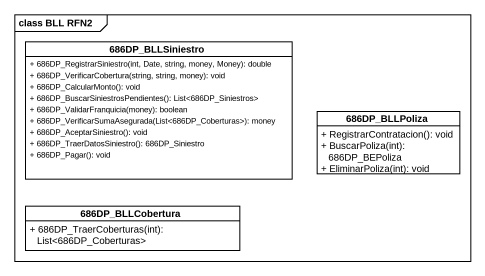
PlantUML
@startuml
mainframe class BLL RFN2
hide circle
hide empty members
skinparam classAttributeIconSize 0
class "686DP_BLLSiniestro" as c686DP_BLLSiniestro {
  + 686DP_RegistrarSiniestro(int, Date, string, money, Money): double
  + 686DP_VerificarCobertura(string, string, money): void
  + 686DP_CalcularMonto(): void
  + 686DP_BuscarSiniestrosPendientes(): List<686DP_Siniestros>
  + 686DP_ValidarFranquicia(money): boolean
  + 686DP_VerificarSumaAsegurada(List<686DP_Coberturas>): money
  + 686DP_AceptarSiniestro(): void
  + 686DP_TraerDatosSiniestro(): 686DP_Siniestro
  + 686DP_Pagar(): void
}
class "686DP_BLLPoliza" as c686DP_BLLPoliza {
  + RegistrarContratacion(): void
  + BuscarPoliza(int): 686DP_BEPoliza
  + EliminarPoliza(int): void
}
class "686DP_BLLCobertura" as c686DP_BLLCobertura {
  + 686DP_TraerCoberturas(int): List<686DP_Coberturas>
}
@enduml
